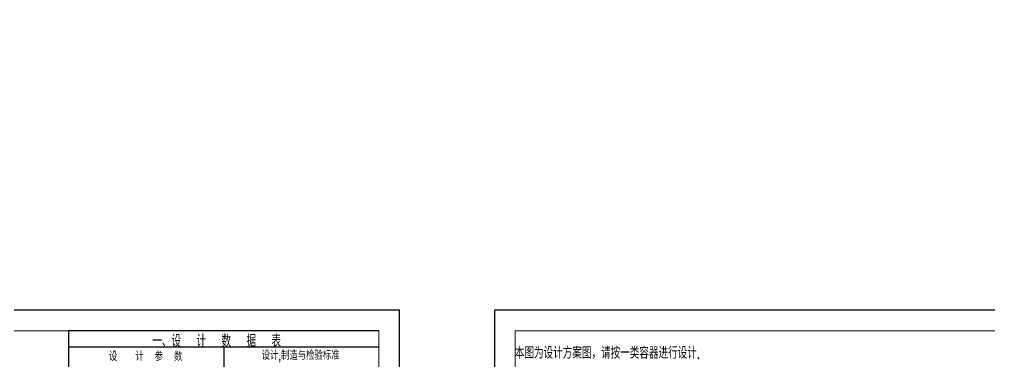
# Model space of a CAD drawing. Header units: millimetres. Extents: x -609 to 19506, y -219 to 17861.
# Drawn here: x 8270 to 13907, y 6829 to 8821 of the extents above; entities that cross this region are included whole.
import ezdxf
from ezdxf.enums import TextEntityAlignment as Align

# ---------------------------------------------------------------- set-up
doc = ezdxf.new("R2010")
doc.units = ezdxf.units.MM
doc.header["$LTSCALE"] = 120
doc.header["$PDMODE"] = 3
for name, color, linetype in [('3', 6, 'Continuous'), ('4', 5, 'Continuous'), ('B', 7, 'Continuous')]:
    doc.layers.add(name, color=color, linetype=linetype)
doc.styles.add('HZ', font='txt', dxfattribs={"width": 0.7, "bigfont": 'hztxt'})
doc.dimstyles.new('ISO-25', dxfattribs={"dimtxt": 2.5, "dimasz": 2.5, "dimexe": 1.25, "dimexo": 0.625, "dimtad": 1, "dimdsep": 46, "dimtxsty": 'Standard', "dimcen": 2.5, "dimadec": 0, "dimazin": 0, "dimtfac": 1, "dimtmove": 0, "dimatfit": 3, "dimfxl": 0, "dimarcsym": 0})

# ---------------------------------------------------------------- blocks, each defined once
blk = doc.blocks.new('*D199')
at = {"layer": 'B', "color": 0, "lineweight": -2}
blk.add_line((17067.2, 5209.7), (17095, 5225.7), dxfattribs=at)
blk.add_arc((17058.7, 5204.7), 36.9, 12.4607, 17.5393, dxfattribs=at)
at = {"layer": 'B', "color": 0}
for points in [[(17092.6, 5215.3), (17095.1, 5216.4), (17090.6, 5223.2)], [(17096, 5212.8), (17093.4, 5212.6), (17095.6, 5204.7)]]:
    blk.add_solid(points, dxfattribs=at)
at = {"layer": 'Defpoints', "color": 0}
for p in [(17056.7, 5204.7), (17058.7, 5204.7), (17067.2, 5209.7), (17095, 5211.1), (17156.7, 5204.7)]:
    blk.add_point(p, dxfattribs=at)

msp = doc.modelspace()

# ---------------------------------------------------------------- linework, layer by layer
at = {"color": 1}
for p in [(10358.137, 7008), (8559.258, 3108.128)]:
    msp.add_line(p, (8558.139, 7008), dxfattribs=at)
for p, q in [((10358.137, 6912), (8558.139, 6912)), ((9458.138, 6912), (9458.138, 4980.002))]:
    msp.add_line(p, q)
at = {"layer": '3'}
for points in [[(5438.137, 7128), (5438.137, 0), (10478.137, 0), (10478.137, 7128)], [(11031.438, 7128), (11031.438, 0), (16071.438, 0), (16071.438, 7128)]]:
    msp.add_lwpolyline(points, close=True, dxfattribs=at)
at = {"layer": '4', "const_width": 6}
for points in [[(5558.137, 7008), (5558.137, 120), (10358.137, 120), (10358.137, 7008)], [(11151.438, 7008), (11151.438, 120), (15951.438, 120), (15951.438, 7008)]]:
    msp.add_lwpolyline(points, close=True, dxfattribs=at)

# ---------------------------------------------------------------- texts
at = {"style": 'HZ'}
for s, height, width, p in [('一、设  计  数  据  表', 71.99992, 0.7, (9416.496, 6953.415)), ('设   计  参  数', 47.99994, 0.75, (9003.872, 6863.034)), ('设计,制造与检验标准', 47.9999, 0.75, (9903.871, 6863.034))]:
    msp.add_text(s, height=height, dxfattribs=dict(at, width=width)).set_placement(p, align=Align.MIDDLE)
at = {"layer": 'B', "style": 'HZ', "width": 0.7}
msp.add_text('本图为设计方案图，请按一类容器进行设计.', height=69.12, dxfattribs=at).set_placement((11687.907, 6845.666), align=Align.CENTER)

# ---------------------------------------------------------------- dimensions: what is measured, and where the dimension line sits
at = {"layer": 'B'}
dim = msp.add_angular_dim_2l(base=(17095.019, 5211.147), line1=((17058.722, 5204.746), (17067.222, 5209.654)), line2=((17056.722, 5204.746), (17156.722, 5204.746)), text=' ', dimstyle='ISO-25', override={"dimtxt": 8, "dimasz": 8, "dimexe": 5, "dimexo": 0, "dimgap": 1, "dimdec": 0, "dimtxsty": 'HZ', "dimcen": 4, "dimazin": 2}, dxfattribs=at)
dim.commit()
dim.dimension.update_dxf_attribs({"geometry": '*D199', "text_midpoint": (-609.064, 17861.265)})

doc.saveas('drawing.dxf')
